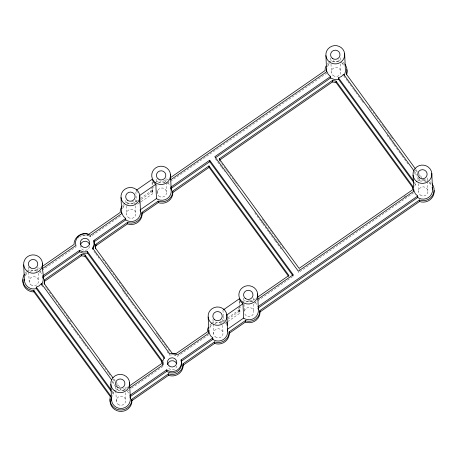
<?xml version="1.0" encoding="UTF-8"?>
<svg xmlns="http://www.w3.org/2000/svg" width="457" height="457" viewBox="0 0 457 457"><rect width="100%" height="100%" fill="white"/><g stroke="black" fill="none" stroke-linecap="round" stroke-linejoin="round"><path stroke-width="0.34" stroke-dasharray="2.29 1.71" d="M141.179 199.418L151.01 192.608L151.016 189.347M151.01 192.608L151.078 190.78A10.991 10.7 -2.6 0 1 151.924 188.107M227.746 319.312L238.154 312.102L238.525 307.675M238.154 312.102L238.777 308.521M111.651 397.779A9.42 9.169 -2.6 0 1 112.376 395.494L113.279 394.088L113.216 392.654L113.616 392.032M414.585 186.188L415.493 184.788L415.424 183.354L415.83 182.726M35.635 269.253L37.428 269.79L40.342 267.773M131.816 201.726A10.991 10.7 -2.6 0 1 132.958 201.851L134.752 202.388L138.225 199.983M140.533 198.384L150.941 191.175M163.692 180.566L165.485 181.103L168.422 179.07M127.36 203.811A10.991 10.7 -2.6 0 1 133.021 203.285L134.821 203.822L135.975 203.022M39.159 272.343L41.501 270.721M42.084 270.315L76.011 246.82L75.948 245.386M88.944 235.989L90.383 236.869L121.533 215.287M137.648 204.13L140.573 202.103M141.156 201.703L152.844 193.602L152.598 188.147M167.216 183.651L327.001 72.989M122.779 388.747L124.572 389.284L128.069 386.862M220.103 321.345L221.896 321.882L224.787 319.877M227.677 317.878L238.086 310.669M249.585 300.015L252.63 300.597L256.137 298.164M404.102 197.167L406.444 195.545M127.474 391.021L129.228 389.81M131.565 388.187L163.155 366.308M208.678 334.781L177.522 356.357L173.74 354.781L169.621 355.066L168.782 353.912M224.793 323.619L227.129 322.002M227.717 321.597L239.988 313.096L239.742 307.641M254.36 303.145L257.262 301.134M257.845 300.735L292.691 276.594M413.562 192.888L298.398 272.646L298.352 271.692M417.635 181.098L420.549 179.807L420.611 181.24L422.268 180.869A9.42 9.169 -2.6 0 1 425.924 181.229M115.421 390.398L118.334 389.107L118.403 390.541L122.842 390.181L124.641 390.718M423.113 179.378L424.993 179.447A10.991 10.7 -2.6 0 1 427.729 180.264M421.497 178.51L423.176 180.812L425.056 180.875A10.991 10.7 -2.6 0 1 427.272 181.475M172.186 354.638L173.437 354.683M164.954 182.354L163.755 182A10.991 10.7 -2.6 0 0 158.093 182.526M88.721 235.749L86.921 235.212A10.991 10.7 -2.6 0 0 81.26 235.743M252.692 302.026L250.899 301.494L248.031 301.392A10.991 10.7 -2.6 0 0 245.238 302.02M221.365 323.133L220.165 322.779A10.991 10.7 -2.6 0 0 214.504 323.305M36.897 271.047L35.703 270.687A10.991 10.7 -2.6 0 0 30.036 271.218M174.066 354.706L175.859 355.243M122.516 390.255L124.275 390.781M167.793 182.611L170.324 185.953M255.354 302.545L257.182 304.916M137.728 192.323L135.832 190.615L136.357 202.211M40.153 271.738L42.267 274.64M127.297 391.232L129.125 393.603M415.973 169.593L417.652 171.895M418.075 172.472L421.851 177.653M369.016 106.544L370.273 108.275M370.696 108.846L374.894 114.604M375.311 115.181L376.574 116.906M376.991 117.483L382.869 125.544M383.292 126.121L384.548 127.846M384.971 128.423L389.17 134.181M389.587 134.752L390.849 136.483M391.266 137.06L394.208 141.087M415.202 169.873L416.881 172.175M418.561 174.477L421.08 177.933M414.242 171.158L417.184 175.191M343.658 75.713L345.76 78.598M346.178 79.175L347.44 80.9M347.863 81.477L353.747 89.555M354.169 90.126L355.432 91.857M355.849 92.434L361.738 100.506M362.161 101.083L363.424 102.814M386.97 135.106L392.015 142.024M392.437 142.601L393.7 144.332M394.123 144.909L400.006 152.981M400.429 153.558L401.692 155.289M402.109 155.866L407.998 163.937M414.305 172.592L416.83 176.048M418.509 178.356L420.611 181.24M414.585 182.2L415.424 183.354M414.231 183.057L415.493 184.788M219.326 160.281L225.21 168.353M225.632 168.93L226.895 170.655M227.312 171.232L233.201 179.304M233.618 179.881L234.881 181.612M235.304 182.189L238.246 186.222M262.209 219.086L263.472 220.811M263.889 221.388L265.151 223.119M265.574 223.696L269.779 229.46M270.196 230.037L271.458 231.768M271.881 232.345L277.765 240.416M278.187 240.993L279.444 242.718M279.867 243.295L284.071 249.059M215.304 158.71L219.503 164.463M219.92 165.04L221.177 166.765M221.599 167.342L224.536 171.369M254.749 212.802L260.627 220.857M261.044 221.434L262.307 223.159M262.724 223.736L266.922 229.488M267.339 230.065L268.602 231.79M269.019 232.367L274.897 240.422M275.314 240.999L281.192 249.054M102.494 259.073L108.372 267.134M108.789 267.705L110.051 269.436M110.468 270.013L114.667 275.765M115.09 276.342L116.346 278.067M116.769 278.644L122.647 286.705M123.064 287.282L124.327 289.007M124.744 289.584L128.103 294.188M156.231 332.765L157.494 334.49M157.911 335.067L159.173 336.792M159.59 337.369L163.789 343.127M164.212 343.704L165.468 345.429M165.891 346.006L169.667 351.187M93.931 251.27L95.187 253.001M95.61 253.578L98.975 258.188M122.522 290.481L123.784 292.212M124.207 292.788L125.469 294.519M125.886 295.096L130.096 300.86M130.513 301.437L131.776 303.168M132.199 303.745L138.083 311.817M138.505 312.394L139.768 314.125M140.185 314.702L143.972 319.889M167.102 351.604L168.365 353.335M113.764 378.899L115.444 381.201M115.861 381.772L120.06 387.53M45.392 286.488L46.648 288.213M47.071 288.79L52.949 296.85M53.366 297.427L59.244 305.487M59.667 306.059L60.924 307.789M61.347 308.361L65.545 314.119M65.962 314.696L67.225 316.421M67.642 316.998L71.423 322.179M99.135 360.179L100.391 361.904M100.814 362.481L102.071 364.206M102.494 364.783L108.372 372.843M108.789 373.42L110.051 375.146M112.988 379.179L114.667 381.481M116.346 383.783L118.026 386.085M120.128 388.964L120.968 390.118L120.922 389.158M112.451 381.035L114.97 384.497M41.444 285.014L43.546 287.899M67.099 320.191L68.356 321.922M68.779 322.499L74.668 330.571M75.085 331.148L76.348 332.879M76.77 333.456L82.654 341.528M83.077 342.104L84.339 343.835M84.756 344.412L88.121 349.022M112.091 381.892L118.403 390.541M111.954 390.929L113.216 392.654M112.016 392.357L113.279 394.088M239.365 306.007L239.988 313.096M152.221 186.513L152.844 193.602M427.306 177.927L427.432 180.681M427.461 181.366L427.901 190.992M423.136 179.858L423.176 180.812M417.864 177.425L418.024 180.863M418.149 183.617L418.521 191.866M340.134 57.748L340.288 61.187M340.414 63.934L340.756 71.498M330.725 57.936L330.879 61.375M331.005 64.123L331.376 72.372M299.164 268.859L299.209 269.813M293.211 274.76L293.274 276.194M253.121 297.855L253.275 301.294M253.401 304.042L253.744 311.605M252.63 300.597L252.675 301.551M248.956 299.998L249.019 301.426M243.712 298.044L243.867 301.483M243.992 304.231L244.301 311.103M239.462 301.5L239.588 304.231M239.114 300.523L239.331 305.322M222.976 310.109L223.222 315.564M223.25 316.244L223.502 321.705M222.388 319.14L222.542 322.579M222.668 325.327L223.01 332.89M221.896 321.882L221.942 322.836M212.979 319.329L213.162 323.453M213.196 324.139L213.63 333.764M165.977 178.361L166.599 192.111M165.485 181.103L165.531 182.057M169.581 354.112L169.621 355.066M156.597 179.235L156.722 181.989M156.848 184.737L156.911 186.113M157.099 190.238L157.225 192.985M152.318 182.012L152.472 185.422M152.032 182.4L152.187 185.828M135.243 199.646L135.398 203.085M135.523 205.839L135.866 213.396M134.752 202.388L134.821 203.822M125.864 200.52L125.989 203.274M126.115 206.021L126.486 214.27M125.092 387.233L125.218 389.981M125.344 392.729L125.686 400.292M124.572 389.284L124.618 390.238M115.655 386.731L115.81 390.169M115.844 390.855L116.312 401.166M90.337 235.909L90.383 236.869M37.92 267.054L38.074 270.487M38.199 273.24L38.542 280.804M37.428 269.79L37.474 270.744M28.511 267.236L28.7 271.361M28.728 272.052L29.168 281.678M25.398 274.428A10.991 10.7 -2.6 0 1 27.5 272.526M89.721 246.523A4.707 4.587 -2.6 0 1 80.386 246.203M176.865 366.017A4.707 4.587 -2.6 0 1 167.805 366.857M122.722 207.027A10.991 10.7 -2.6 0 1 124.253 205.547M209.86 326.521A10.991 10.7 -2.6 0 1 211.968 324.613M244.409 311.286A4.707 4.587 -2.6 0 1 251.384 308.052A4.707 4.587 -2.6 0 1 252.104 315.53A4.707 4.587 -2.6 0 1 244.638 313.645M327.612 65.128A10.991 10.7 -2.6 0 1 329.714 63.22M332.25 61.912A10.991 10.7 -2.6 0 1 340.654 62.203M341.293 62.512A10.991 10.7 -2.6 0 1 344.601 65.174M429.06 182.36A10.991 10.7 -2.6 0 1 431.265 184.137M430.157 181.743A10.991 10.7 -2.6 0 1 431.202 182.703M327.543 63.694A10.991 10.7 -2.6 0 1 328.532 62.678M329.646 61.792A10.991 10.7 -2.6 0 1 333.844 60.016M337.849 59.953A10.991 10.7 -2.6 0 1 340.585 60.77M343.018 62.249A10.991 10.7 -2.6 0 1 344.532 63.74M156.088 182.017A10.991 10.7 -2.6 0 1 160.258 180.538M122.653 205.593A10.991 10.7 -2.6 0 1 123.641 204.576M125.983 202.954A10.991 10.7 -2.6 0 1 128.388 202.045M25.335 272.995A10.991 10.7 -2.6 0 1 26.317 271.978M27.437 271.092A10.991 10.7 -2.6 0 1 31.07 269.447M243.233 301.511A10.991 10.7 -2.6 0 1 246.831 300.123M209.797 325.087A10.991 10.7 -2.6 0 1 210.786 324.07M211.899 323.185A10.991 10.7 -2.6 0 1 215.533 321.539M25.232 275.999A9.42 9.169 -2.6 0 1 27.386 273.097M30.516 271.212A9.42 9.169 -2.6 0 1 37.154 271.235M122.556 208.598A9.42 9.169 -2.6 0 1 124.71 205.696M126.715 204.302A9.42 9.169 -2.6 0 1 134.478 203.833M209.694 328.092A9.42 9.169 -2.6 0 1 211.854 325.184M214.984 323.305A9.42 9.169 -2.6 0 1 221.622 323.322M152.467 191.991A9.42 9.169 -2.6 0 1 153.289 187.313M158.573 182.526A9.42 9.169 -2.6 0 1 165.211 182.549M239.611 311.485A9.42 9.169 -2.6 0 1 240.428 306.801M245.717 302.02A9.42 9.169 -2.6 0 1 252.355 302.037M327.446 66.693A9.42 9.169 -2.6 0 1 330.068 63.397M332.73 61.912A9.42 9.169 -2.6 0 1 339.368 61.929M342.013 63.432A9.42 9.169 -2.6 0 1 344.332 66.202M429.157 182.92A9.42 9.169 -2.6 0 1 430.831 184.674M78.17 238.046A9.42 9.169 -2.6 0 1 79.078 237.223M79.564 236.863A9.42 9.169 -2.6 0 1 88.378 235.761M30.848 284.774A4.707 4.587 -2.6 0 0 38.497 281.998A4.707 4.587 -2.6 0 0 32.218 276.942A4.707 4.587 -2.6 0 0 30.848 284.774M117.992 404.268A4.707 4.587 -2.6 0 0 125.641 401.492A4.707 4.587 -2.6 0 0 119.363 396.436A4.707 4.587 -2.6 0 0 117.992 404.268M128.171 217.372A4.707 4.587 -2.6 0 0 135.82 214.596A4.707 4.587 -2.6 0 0 129.542 209.54A4.707 4.587 -2.6 0 0 128.171 217.372M215.316 336.866A4.707 4.587 -2.6 0 0 222.965 334.09A4.707 4.587 -2.6 0 0 216.687 329.034A4.707 4.587 -2.6 0 0 215.316 336.866M158.905 196.087A4.707 4.587 -2.6 0 0 166.554 193.311A4.707 4.587 -2.6 0 0 160.276 188.255A4.707 4.587 -2.6 0 0 158.905 196.087M333.062 75.474A4.707 4.587 -2.6 0 0 340.711 72.697A4.707 4.587 -2.6 0 0 334.433 67.642A4.707 4.587 -2.6 0 0 333.062 75.474M420.206 194.962A4.707 4.587 -2.6 0 0 427.855 192.186A4.707 4.587 -2.6 0 0 421.571 187.13A4.707 4.587 -2.6 0 0 420.206 194.962"/><path stroke-width="0.69" d="M42.45 263.175C41.598 270.104 45.346 278.102 41.747 284.551M85.042 254.949L85.111 256.377L161.944 361.733L161.881 360.305L85.042 254.949L81.369 254.343L44.695 279.747L44.066 283.329L112.925 377.745M44.695 279.747L44.318 284.174M257.308 297.353L288.898 275.48L209.015 165.942L172.746 191.06L172.677 192.888L171.832 195.562A10.991 10.7 -2.6 0 1 162.869 201.766L160.001 201.668L158.208 201.131L142.013 212.345L141.944 214.173A10.991 10.7 -2.6 0 1 129.268 222.953L127.474 222.416L95.913 244.272L95.33 248.808M95.913 244.272L95.542 248.699M432.111 183.788A10.991 10.7 -2.6 0 1 432.448 195.67A10.991 10.7 -2.6 0 1 421.297 200.549L419.503 200.012L259.89 310.554L259.822 312.382A10.991 10.7 -2.6 0 1 247.146 321.162L245.346 320.625L229.157 331.839L229.088 333.667A10.991 10.7 -2.6 0 1 216.412 342.447L214.613 341.91L183.057 363.766L182.989 365.594A10.991 10.7 -2.6 0 1 170.312 374.374L168.513 373.837L131.833 399.241L131.765 401.069A10.991 10.7 -2.6 0 1 119.088 409.849A10.991 10.7 -2.6 0 1 110.103 397.527L110.657 395.779L33.824 290.423L31.944 290.355A10.991 10.7 -2.6 0 1 24.489 274.131M131.833 399.241L131.827 402.503A10.991 10.7 -2.6 0 1 119.151 411.283A10.991 10.7 -2.6 0 1 110.166 398.961M142.013 212.345L142.007 215.607A10.991 10.7 -2.6 0 1 129.331 224.387L127.537 223.85L95.981 245.706M162.778 364.697L162.869 362.304M172.746 191.06L172.74 194.322L171.895 196.99A10.991 10.7 -2.6 0 1 162.932 203.199L160.064 203.102L158.271 202.565L142.081 213.779M183.057 363.766L183.051 367.028A10.991 10.7 -2.6 0 1 170.375 375.808L168.582 375.271L131.902 400.675M229.157 331.839L229.151 335.101A10.991 10.7 -2.6 0 1 216.475 343.881L214.681 343.344L183.126 365.2M259.89 310.554L259.884 313.816A10.991 10.7 -2.6 0 1 247.208 322.596L245.415 322.059L229.225 333.273M413.814 189.672L413.768 190.872L413.054 175.117M161.881 360.305L161.252 363.881L129.811 385.657M346.526 74.874L346.897 73.708A10.991 10.7 -2.6 0 0 346.777 69.533M111.605 379.881L41.381 283.586L39.171 285.842L36.257 287.133L36.32 288.561L111.177 391.203M92.645 249.065L92.6 248.111L94.233 244.415L93.948 240.411L125.681 218.435L123.361 216.292L122.048 213.459L90.315 235.435L88.881 234.555A9.42 9.169 -2.6 0 0 75.571 243.775L75.948 245.386L42.021 268.882M92.965 249.071L94.296 245.849L93.948 240.411M343.955 75.245L344.561 74.308A9.42 9.169 -2.6 0 0 345.378 69.63L344.664 53.875M136.415 190.209L152.198 179.281L153.512 182.115L155.826 184.262L156.477 198.584L157.916 199.463A9.42 9.169 -2.6 0 0 171.221 190.243L170.507 174.488M139.459 195.596L155.826 184.262M42.09 266.568L74.108 244.386L74.183 242.558A10.991 10.7 -2.6 0 1 86.859 233.778L88.652 234.315L120.208 212.459L120.282 210.631A10.991 10.7 -2.6 0 1 121.813 206.73M170.181 177.853L325.098 70.561L325.173 68.733A10.991 10.7 -2.6 0 1 326.018 66.059M170.661 179.79L326.938 71.555L328.252 74.394L330.565 76.536L330.634 77.97L334.421 79.547L338.534 79.261L413.808 182.48M129.748 387.97L163.092 364.88L162.806 360.876L164.434 357.18L87.481 251.658L83.368 251.944L79.581 250.362L42.724 275.885L43.169 278.93M257.777 299.301L293.211 274.76L209.694 160.247L170.781 187.199L171.221 190.243M330.565 76.536L214.819 156.7L298.33 271.212L414.082 191.049L415.396 193.882L417.709 196.03L417.778 197.458L419.212 198.338A9.42 9.169 -2.6 0 0 432.168 187.353M42.792 277.319L79.644 251.796L79.581 250.362M94.011 241.844L125.744 219.868L125.681 218.435M156.477 198.584L140.11 209.917L140.488 211.528A9.42 9.169 -2.6 0 1 127.183 220.748L125.744 219.868M170.844 188.632L209.763 161.681L209.694 160.247M215.47 157.728L330.634 77.97M219.263 158.847L332.359 80.518L336.032 81.118L412.865 186.473L412.243 190.055L299.141 268.385L219.263 158.847L219.303 159.801M44.757 281.181L81.437 255.777L85.111 256.377M172.815 192.494L209.083 167.376L209.015 165.942M219.326 160.281L332.428 81.952L336.101 82.551L412.934 187.907M223.559 309.703L239.337 298.775L240.656 301.609L242.97 303.751L243.621 318.078L245.061 318.952A9.42 9.169 -2.6 0 0 258.365 309.737L257.651 293.982M242.97 303.751L226.603 315.084L226.438 314.365M129.868 395.379L166.719 369.856L168.159 370.736A9.42 9.169 -2.6 0 0 181.469 361.516L181.092 359.905L212.819 337.929L210.506 335.786L209.192 332.947L177.459 354.923L173.671 353.347L169.558 353.632L92.6 248.111M257.925 306.693L417.709 196.03M129.931 396.813L166.788 371.29L166.719 369.856M212.819 337.929L212.888 339.362L181.155 361.338L181.532 362.949A9.42 9.169 -2.6 0 1 168.227 372.164L166.788 371.29M227.255 329.411L243.621 318.078M417.778 197.458L257.988 308.127L258.365 309.737M259.959 311.988L419.572 201.446L421.365 201.977A10.991 10.7 -2.6 0 0 434.15 190.409M338.534 79.261L338.466 77.827L341.385 76.542L343.59 74.28L413.819 170.581M164.503 358.614L87.544 253.087L83.431 253.372L79.644 251.796M36.32 288.561L34.663 288.933A9.42 9.169 -2.6 0 1 24.381 279.484M110.303 396.636L33.887 291.852L32.007 291.789A10.991 10.7 -2.6 0 1 23.021 279.467M212.888 339.362L214.327 340.237A9.42 9.169 -2.6 0 0 227.632 331.022L226.918 315.267M415.133 168.439L346.28 74.023L346.834 72.275A10.991 10.7 -2.6 0 0 344.966 64.294M338.466 77.827L413.322 180.469M209.763 161.681L292.851 275.617M209.083 167.376L288.544 276.336M95.29 247.854L172.123 353.21L175.796 353.809L207.352 331.953L207.427 330.125A10.991 10.7 -2.6 0 1 208.272 327.452M36.257 287.133L111.114 389.775M227.38 329.948L227.632 331.022M130.056 397.35L130.308 398.424A9.42 9.169 -2.6 0 1 120.579 408.461A9.42 9.169 -2.6 0 1 111.651 397.779M431.808 173.369L432.522 189.124M419.503 200.012L419.572 201.446M336.032 81.118L336.101 82.551M332.359 80.518L332.428 81.952M325.91 55.623L326.624 71.378A9.42 9.169 -2.6 0 1 326.715 68.984M245.346 320.625L245.415 322.059M226.912 321.905L227.072 325.315M214.613 341.91L214.681 343.344M208.163 317.015L208.878 332.77A9.42 9.169 -2.6 0 1 208.969 330.377M181.092 359.905L181.132 360.859M168.513 373.837L168.582 375.271M158.208 201.131L158.271 202.565M139.773 195.773L140.488 211.528M139.619 199.006L139.773 202.417M127.474 222.416L127.537 223.85M129.594 382.669L130.308 398.424M121.019 197.521L121.733 213.276A9.42 9.169 -2.6 0 1 121.699 212.077M110.84 384.417L111.554 400.172M110.657 395.779L110.697 396.733M87.481 251.658L87.544 253.087M81.369 254.343L81.437 255.777M41.381 283.586L41.421 284.54M33.824 290.423L33.887 291.852M23.695 264.923L24.415 280.678M80.438 245.003A4.707 4.587 -2.6 0 1 89.492 244.158M167.576 364.497A4.707 4.587 -2.6 0 1 176.636 363.652M117.209 387.079A4.707 4.587 -2.6 0 0 124.858 384.303A4.707 4.587 -2.6 0 0 118.58 379.247A4.707 4.587 -2.6 0 0 117.209 387.079M214.533 319.677A4.707 4.587 -2.6 0 0 222.182 316.901A4.707 4.587 -2.6 0 0 215.904 311.845A4.707 4.587 -2.6 0 0 214.533 319.677M419.423 177.779A4.707 4.587 -2.6 0 0 427.072 174.997A4.707 4.587 -2.6 0 0 420.794 169.947A4.707 4.587 -2.6 0 0 419.423 177.779M158.122 178.898A4.707 4.587 -2.6 0 0 165.771 176.122A4.707 4.587 -2.6 0 0 159.493 171.067A4.707 4.587 -2.6 0 0 158.122 178.898M81.94 246.437A4.707 4.587 -2.6 0 0 89.589 243.655A4.707 4.587 -2.6 0 0 83.311 238.605A4.707 4.587 -2.6 0 0 81.94 246.437M30.071 267.585A4.707 4.587 -2.6 0 0 37.714 264.809A4.707 4.587 -2.6 0 0 31.436 259.753A4.707 4.587 -2.6 0 0 30.071 267.585M127.389 200.183A4.707 4.587 -2.6 0 0 135.038 197.407A4.707 4.587 -2.6 0 0 128.76 192.351A4.707 4.587 -2.6 0 0 127.389 200.183M332.279 58.285A4.707 4.587 -2.6 0 0 339.928 55.508A4.707 4.587 -2.6 0 0 333.65 50.453A4.707 4.587 -2.6 0 0 332.279 58.285M245.266 298.392A4.707 4.587 -2.6 0 0 252.915 295.616A4.707 4.587 -2.6 0 0 246.637 290.561A4.707 4.587 -2.6 0 0 245.266 298.392M169.084 365.926A4.707 4.587 -2.6 0 0 176.733 363.149A4.707 4.587 -2.6 0 0 170.455 358.094A4.707 4.587 -2.6 0 0 169.084 365.926M329.274 61.821A9.42 9.169 -2.6 0 0 344.572 56.268A9.42 9.169 -2.6 0 0 332.016 46.157A9.42 9.169 -2.6 0 0 329.274 61.821M416.418 181.315A9.42 9.169 -2.6 0 0 431.711 175.756A9.42 9.169 -2.6 0 0 419.155 165.651A9.42 9.169 -2.6 0 0 416.418 181.315M242.261 301.928A9.42 9.169 -2.6 0 0 257.559 296.376A9.42 9.169 -2.6 0 0 245.003 286.265A9.42 9.169 -2.6 0 0 242.261 301.928M211.528 323.213A9.42 9.169 -2.6 0 0 226.826 317.661A9.42 9.169 -2.6 0 0 214.27 307.55A9.42 9.169 -2.6 0 0 211.528 323.213M155.117 182.434A9.42 9.169 -2.6 0 0 170.415 176.882A9.42 9.169 -2.6 0 0 157.859 166.771A9.42 9.169 -2.6 0 0 155.117 182.434M124.384 203.719A9.42 9.169 -2.6 0 0 139.682 198.167A9.42 9.169 -2.6 0 0 127.126 188.055A9.42 9.169 -2.6 0 0 124.384 203.719M27.06 271.121A9.42 9.169 -2.6 0 0 42.358 265.568A9.42 9.169 -2.6 0 0 29.802 255.457A9.42 9.169 -2.6 0 0 27.06 271.121M114.204 390.615A9.42 9.169 -2.6 0 0 129.502 385.062A9.42 9.169 -2.6 0 0 116.946 374.951A9.42 9.169 -2.6 0 0 114.204 390.615"/></g></svg>
